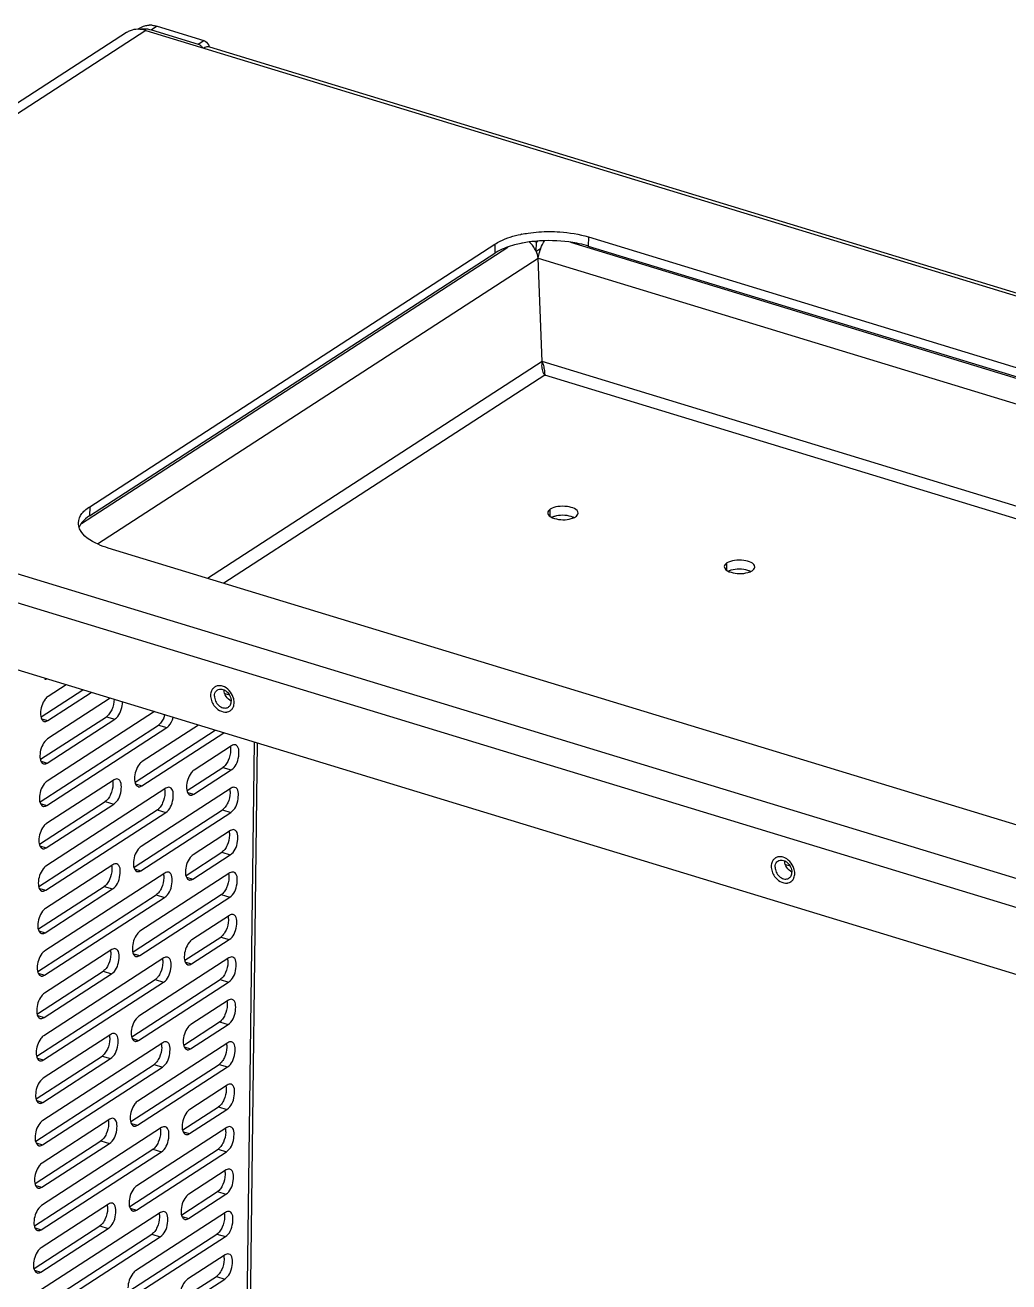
# Model space of a CAD drawing. Header units: millimetres. Extents: x -177 to 18421, y -5017 to 3255.
# Drawn here: x 4755.03 to 4791.49, y 730.95 to 777.5 of the extents above; entities that cross this region are included whole.
import ezdxf

# ---------------------------------------------------------------- set-up
doc = ezdxf.new("R2010")
doc.units = ezdxf.units.MM
doc.header["$LTSCALE"] = 46.255
doc.layers.get('0').update_dxf_attribs({"linetype": 'CONTINUOUS'})
doc.layers.add('02___PRT_ALL_AXES', color=7, linetype='CONTINUOUS')

msp = doc.modelspace()

# ---------------------------------------------------------------- linework, layer by layer
at = {"color": 7, "linetype": 'Continuous'}
for p, q in [((4759.204, 777.344), (4759.271, 777.387)), ((4759.923, 777.456), (4759.715, 777.321)), ((4759.715, 777.321), (4761.439, 776.795)), ((4761.439, 776.795), (4761.648, 776.93)), ((4773.963, 769.453), (4773.878, 769.479)), ((4773.963, 769.453), (4773.959, 769.117)), ((4773.963, 769.453), (4774.035, 769.5)), ((4775.236, 769.456), (4831.497, 752.307)), ((4775.905, 769.652), (4775.901, 769.315)), ((4757.119, 759.042), (4772.919, 769.275)), ((4757.421, 759.326), (4772.433, 769.048)), ((4772.438, 769.385), (4772.433, 769.048)), ((4775.901, 769.315), (4830.961, 752.532)), ((4757.71, 758.289), (4774.047, 768.869)), ((4774.188, 765.036), (4774.047, 768.869)), ((4774.047, 768.869), (4831.627, 751.317)), ((4774.188, 765.036), (4761.792, 757.007)), ((4827.647, 748.74), (4774.188, 765.036)), ((4774.286, 764.531), (4762.388, 756.825)), ((4774.285, 764.553), (4774.286, 764.531)), ((4827.149, 748.417), (4774.286, 764.531)), ((4757.426, 759.662), (4757.421, 759.326)), ((4755.871, 751.74), (4757.482, 752.783)), ((4756.547, 753.068), (4755.883, 752.638)), ((4758.183, 752.57), (4755.863, 751.067)), ((4755.64, 751.811), (4755.871, 751.74)), ((4759.819, 752.071), (4755.842, 749.495)), ((4755.851, 750.169), (4758.353, 751.789)), ((4758.041, 751.884), (4758.353, 751.789)), ((4755.831, 748.598), (4760.279, 751.478)), ((4759.355, 749.322), (4762.39, 751.287)), ((4761.455, 751.572), (4759.367, 750.22)), ((4759.967, 751.573), (4760.279, 751.478)), ((4762.683, 750.809), (4761.293, 749.909)), ((4763.512, 750.945), (4763.058, 715.577)), ((4763.635, 750.907), (4763.185, 715.758)), ((4755.62, 750.239), (4755.851, 750.169)), ((4761.281, 749.011), (4762.671, 749.911)), ((4762.36, 750.006), (4762.671, 749.911)), ((4758.324, 749.545), (4755.822, 747.924)), ((4759.124, 749.392), (4759.355, 749.322)), ((4760.25, 749.234), (4755.802, 746.353)), ((4762.663, 749.238), (4759.327, 747.077)), ((4761.05, 749.082), (4761.281, 749.011)), ((4755.6, 748.668), (4755.831, 748.598)), ((4755.811, 747.026), (4758.313, 748.647)), ((4758.001, 748.742), (4758.313, 748.647)), ((4755.791, 745.455), (4760.239, 748.336)), ((4759.315, 746.18), (4762.651, 748.34)), ((4759.927, 748.431), (4760.239, 748.336)), ((4762.339, 748.435), (4762.651, 748.34)), ((4762.642, 747.667), (4761.252, 746.766)), ((4755.58, 747.097), (4755.811, 747.026)), ((4761.241, 745.869), (4762.631, 746.769)), ((4762.319, 746.864), (4762.631, 746.769)), ((4758.284, 746.402), (4755.782, 744.782)), ((4759.084, 746.25), (4759.315, 746.18)), ((4760.21, 746.091), (4755.762, 743.21)), ((4762.622, 746.095), (4759.286, 743.935)), ((4761.01, 745.939), (4761.241, 745.869)), ((4755.559, 745.526), (4755.791, 745.455)), ((4755.75, 742.313), (4760.198, 745.193)), ((4755.771, 743.884), (4758.273, 745.504)), ((4757.961, 745.599), (4758.273, 745.504)), ((4759.275, 743.037), (4762.611, 745.198)), ((4759.887, 745.288), (4760.198, 745.193)), ((4762.299, 745.293), (4762.611, 745.198)), ((4762.602, 744.524), (4761.212, 743.624)), ((4755.539, 743.954), (4755.771, 743.884)), ((4761.201, 742.726), (4762.591, 743.626)), ((4762.279, 743.721), (4762.591, 743.626)), ((4760.17, 742.949), (4755.722, 740.068)), ((4758.244, 743.26), (4755.742, 741.639)), ((4759.044, 743.107), (4759.275, 743.037)), ((4762.582, 742.953), (4759.246, 740.792)), ((4757.921, 742.457), (4758.232, 742.362)), ((4760.969, 742.797), (4761.201, 742.726)), ((4755.519, 742.383), (4755.75, 742.313)), ((4755.71, 739.17), (4760.158, 742.051)), ((4755.73, 740.741), (4758.232, 742.362)), ((4759.235, 739.895), (4762.571, 742.055)), ((4759.847, 742.146), (4760.158, 742.051)), ((4762.259, 742.15), (4762.571, 742.055)), ((4762.562, 741.382), (4761.172, 740.481)), ((4755.499, 740.812), (4755.73, 740.741)), ((4762.239, 740.579), (4762.55, 740.484)), ((4758.204, 740.117), (4755.702, 738.497)), ((4761.16, 739.584), (4762.55, 740.484)), ((4760.129, 739.806), (4755.681, 736.925)), ((4759.003, 739.965), (4759.235, 739.895)), ((4762.542, 739.81), (4759.206, 737.65)), ((4760.929, 739.654), (4761.16, 739.584)), ((4755.479, 739.241), (4755.71, 739.17)), ((4755.69, 737.599), (4758.192, 739.219)), ((4757.88, 739.314), (4758.192, 739.219)), ((4755.67, 736.028), (4760.118, 738.908)), ((4759.194, 736.752), (4762.53, 738.913)), ((4759.806, 739.003), (4760.118, 738.908)), ((4762.219, 739.008), (4762.53, 738.913)), ((4762.522, 738.239), (4761.132, 737.339)), ((4755.459, 737.669), (4755.69, 737.599)), ((4761.12, 736.441), (4762.51, 737.341)), ((4762.199, 737.436), (4762.51, 737.341)), ((4758.163, 736.975), (4755.661, 735.354)), ((4758.963, 736.822), (4759.194, 736.752)), ((4760.089, 736.664), (4755.641, 733.783)), ((4762.502, 736.668), (4759.166, 734.507)), ((4760.889, 736.512), (4761.12, 736.441)), ((4755.439, 736.098), (4755.67, 736.028)), ((4755.65, 734.456), (4758.152, 736.077)), ((4757.84, 736.172), (4758.152, 736.077)), ((4755.63, 732.885), (4760.078, 735.766)), ((4759.154, 733.61), (4762.49, 735.77)), ((4759.766, 735.861), (4760.078, 735.766)), ((4762.178, 735.865), (4762.49, 735.77)), ((4762.481, 735.097), (4761.091, 734.196)), ((4755.419, 734.527), (4755.65, 734.456)), ((4761.08, 733.299), (4762.47, 734.199)), ((4762.158, 734.294), (4762.47, 734.199)), ((4758.123, 733.832), (4755.621, 732.212)), ((4758.923, 733.68), (4759.154, 733.61)), ((4760.049, 733.521), (4755.601, 730.64)), ((4762.461, 733.525), (4759.125, 731.365)), ((4760.849, 733.369), (4761.08, 733.299)), ((4755.398, 732.956), (4755.63, 732.885)), ((4755.589, 729.743), (4760.037, 732.623)), ((4755.609, 731.314), (4758.112, 732.934)), ((4757.8, 733.029), (4758.112, 732.934)), ((4759.114, 730.467), (4762.45, 732.628)), ((4759.726, 732.718), (4760.037, 732.623)), ((4762.138, 732.723), (4762.45, 732.628)), ((4762.441, 731.954), (4761.051, 731.054)), ((4755.378, 731.384), (4755.609, 731.314)), ((4761.04, 730.156), (4762.43, 731.056)), ((4762.118, 731.151), (4762.43, 731.056))]:
    msp.add_line(p, q, dxfattribs=at)
at = {"color": 3, "linetype": 'Continuous'}
for p, q in [((4759.923, 777.456), (4761.648, 776.93)), ((4758.786, 777.222), (4735.712, 762.278)), ((4759.508, 777.298), (4736.434, 762.354)), ((4759.508, 777.298), (4852.923, 748.823)), ((4761.858, 776.69), (4850.993, 749.52)), ((4775.905, 769.652), (4830.966, 752.868)), ((4757.426, 759.662), (4772.438, 769.385)), ((4773.959, 769.117), (4774.143, 769.236)), ((4828.604, 734.656), (4738.513, 762.117)), ((4828.178, 733.712), (4738.087, 761.174)), ((4813.174, 741.345), (4758.113, 758.129)), ((4815.265, 735.17), (4750.938, 754.778)), ((4755.624, 751.877), (4757.17, 752.878)), ((4762.426, 752.744), (4762.603, 752.69)), ((4755.604, 750.306), (4758.041, 751.884)), ((4755.584, 748.734), (4759.967, 751.573)), ((4759.108, 749.459), (4762.078, 751.382)), ((4761.034, 749.148), (4762.36, 750.006)), ((4755.564, 747.163), (4758.001, 748.742)), ((4755.543, 745.592), (4759.927, 748.431)), ((4759.068, 746.316), (4762.339, 748.435)), ((4760.994, 746.005), (4762.319, 746.864)), ((4783.204, 746.41), (4783.38, 746.356)), ((4755.503, 742.449), (4759.887, 745.288)), ((4755.523, 744.021), (4757.961, 745.599)), ((4759.028, 743.174), (4762.299, 745.293)), ((4760.953, 742.863), (4762.279, 743.721)), ((4755.483, 740.878), (4757.921, 742.457)), ((4755.463, 739.307), (4759.847, 742.146)), ((4758.987, 740.031), (4762.259, 742.15)), ((4760.913, 739.72), (4762.239, 740.579)), ((4755.443, 737.736), (4757.88, 739.314)), ((4755.423, 736.164), (4759.806, 739.003)), ((4758.947, 736.889), (4762.219, 739.008)), ((4760.873, 736.578), (4762.199, 737.436)), ((4755.403, 734.593), (4757.84, 736.172)), ((4755.382, 733.022), (4759.766, 735.861)), ((4758.907, 733.746), (4762.178, 735.865)), ((4760.833, 733.435), (4762.158, 734.294)), ((4755.342, 729.879), (4759.726, 732.718)), ((4755.362, 731.451), (4757.8, 733.029)), ((4758.867, 730.604), (4762.138, 732.723)), ((4760.792, 730.293), (4762.118, 731.151))]:
    msp.add_line(p, q, dxfattribs=at)
at = {"color": 7, "linetype": 'Continuous'}
msp.add_lwpolyline([(4774.285, 764.553), (4774.286, 764.519), (4774.285, 764.508)], dxfattribs=at)
at = {"color": 3, "linetype": 'Continuous'}
for centre, radius, start, end in [((4759.658, 776.669), 0.828, 84.6851, 92.5293), ((4759.188, 776.601), 0.739, 110.8122, 122.8924), ((4774.289, 765.495), 4.345, 101.5397, 101.796), ((4759.263, 752.238), 0.99, 335.7868, 343.1665)]:
    msp.add_arc(centre, radius, start, end, dxfattribs=at)
at = {"color": 7, "linetype": 'Continuous'}
for centre, radius, start, end in [((4774.299, 765.09), 4.415, 100.9105, 101.6596), ((4774.359, 764.767), 4.743, 97.8609, 100.8854), ((4774.413, 764.385), 5.129, 95.6917, 97.8775), ((4774.444, 764.063), 5.452, 91.7256, 95.6772), ((4773.069, 768.705), 0.993, 29.1539, 40.1498), ((4773.076, 768.709), 0.985, 24.715, 29.1312), ((4775.551, 768.686), 1.516, 160.0161, 164.7242), ((4775.501, 768.703), 1.462, 158.5517, 159.9979), ((4774.799, 765.7), 3.78, 73.052, 74.0652), ((4774.512, 764.727), 0.3, 217.7255, 220.8275)]:
    msp.add_arc(centre, radius, start, end, dxfattribs=at)
at = {"color": 3, "linetype": 'Continuous'}
for points in [[(4759.205, 777.344), (4759.11, 777.343), (4759.014, 777.326), (4758.925, 777.292)], [(4759.508, 777.298), (4759.41, 777.328), (4759.307, 777.345), (4759.205, 777.344)], [(4759.272, 777.387), (4759.33, 777.425), (4759.396, 777.454), (4759.463, 777.472)], [(4759.463, 777.472), (4759.515, 777.486), (4759.568, 777.494), (4759.621, 777.496)], [(4759.734, 777.494), (4759.798, 777.488), (4759.862, 777.475), (4759.923, 777.456)], [(4761.648, 776.93), (4761.724, 776.907), (4761.789, 776.842), (4761.823, 776.77)], [(4761.807, 776.698), (4761.751, 776.699), (4761.695, 776.676), (4761.648, 776.646)], [(4757.237, 759.517), (4757.295, 759.571), (4757.359, 759.619), (4757.426, 759.662)], [(4757.004, 759.061), (4757.005, 759.185), (4757.061, 759.31), (4757.137, 759.408)], [(4757.137, 759.408), (4757.167, 759.447), (4757.201, 759.483), (4757.237, 759.517)], [(4757.051, 758.84), (4757.02, 758.909), (4757.003, 758.986), (4757.004, 759.061)], [(4758.325, 752.528), (4758.326, 752.396), (4758.294, 752.263), (4758.24, 752.143)], [(4758.148, 751.987), (4758.118, 751.948), (4758.083, 751.911), (4758.041, 751.884)], [(4758.24, 752.143), (4758.215, 752.088), (4758.185, 752.035), (4758.148, 751.987)], [(4760.166, 751.832), (4760.141, 751.777), (4760.111, 751.724), (4760.074, 751.677)], [(4760.074, 751.677), (4760.044, 751.637), (4760.009, 751.6), (4759.967, 751.573)], [(4762.629, 750.776), (4762.64, 750.73), (4762.644, 750.682), (4762.643, 750.635)], [(4762.643, 750.635), (4762.642, 750.509), (4762.61, 750.381), (4762.558, 750.265)], [(4762.466, 750.109), (4762.436, 750.07), (4762.401, 750.033), (4762.36, 750.006)], [(4762.558, 750.265), (4762.533, 750.21), (4762.503, 750.157), (4762.466, 750.109)], [(4758.271, 749.511), (4758.282, 749.465), (4758.286, 749.418), (4758.285, 749.371)], [(4758.199, 749.001), (4758.175, 748.946), (4758.145, 748.893), (4758.108, 748.845)], [(4758.285, 749.371), (4758.283, 749.244), (4758.251, 749.116), (4758.199, 749.001)], [(4760.211, 749.06), (4760.209, 748.933), (4760.177, 748.805), (4760.125, 748.69)], [(4760.197, 749.2), (4760.208, 749.155), (4760.211, 749.107), (4760.211, 749.06)], [(4762.623, 749.064), (4762.622, 748.937), (4762.59, 748.809), (4762.538, 748.694)], [(4762.609, 749.205), (4762.62, 749.159), (4762.624, 749.111), (4762.623, 749.064)], [(4758.108, 748.845), (4758.078, 748.806), (4758.043, 748.769), (4758.001, 748.742)], [(4760.034, 748.534), (4760.004, 748.495), (4759.969, 748.458), (4759.927, 748.431)], [(4760.125, 748.69), (4760.101, 748.635), (4760.071, 748.582), (4760.034, 748.534)], [(4762.446, 748.538), (4762.416, 748.499), (4762.381, 748.462), (4762.339, 748.435)], [(4762.538, 748.694), (4762.513, 748.639), (4762.483, 748.586), (4762.446, 748.538)], [(4762.589, 747.633), (4762.6, 747.588), (4762.604, 747.54), (4762.603, 747.493)], [(4762.518, 747.123), (4762.493, 747.068), (4762.463, 747.015), (4762.426, 746.967)], [(4762.603, 747.493), (4762.601, 747.366), (4762.57, 747.238), (4762.518, 747.123)], [(4762.426, 746.967), (4762.396, 746.928), (4762.361, 746.891), (4762.319, 746.864)], [(4758.245, 746.228), (4758.243, 746.102), (4758.211, 745.974), (4758.159, 745.858)], [(4758.23, 746.369), (4758.242, 746.323), (4758.245, 746.275), (4758.245, 746.228)], [(4758.068, 745.702), (4758.038, 745.663), (4758.002, 745.626), (4757.961, 745.599)], [(4758.159, 745.858), (4758.134, 745.803), (4758.104, 745.75), (4758.068, 745.702)], [(4760.171, 745.917), (4760.169, 745.791), (4760.137, 745.663), (4760.085, 745.547)], [(4760.156, 746.058), (4760.167, 746.012), (4760.171, 745.964), (4760.171, 745.917)], [(4762.583, 745.922), (4762.581, 745.795), (4762.55, 745.667), (4762.497, 745.551)], [(4762.569, 746.062), (4762.58, 746.016), (4762.584, 745.969), (4762.583, 745.922)], [(4759.994, 745.392), (4759.964, 745.352), (4759.928, 745.315), (4759.887, 745.288)], [(4760.085, 745.547), (4760.06, 745.492), (4760.03, 745.439), (4759.994, 745.392)], [(4762.406, 745.396), (4762.376, 745.356), (4762.341, 745.32), (4762.299, 745.293)], [(4762.497, 745.551), (4762.473, 745.497), (4762.443, 745.443), (4762.406, 745.396)], [(4762.563, 744.35), (4762.561, 744.224), (4762.529, 744.096), (4762.477, 743.98)], [(4762.549, 744.491), (4762.56, 744.445), (4762.563, 744.397), (4762.563, 744.35)], [(4762.386, 743.824), (4762.356, 743.785), (4762.321, 743.748), (4762.279, 743.721)], [(4762.477, 743.98), (4762.453, 743.925), (4762.423, 743.872), (4762.386, 743.824)], [(4758.204, 743.086), (4758.203, 742.959), (4758.171, 742.831), (4758.119, 742.716)], [(4758.19, 743.226), (4758.201, 743.18), (4758.205, 743.133), (4758.204, 743.086)], [(4760.116, 742.915), (4760.127, 742.87), (4760.131, 742.822), (4760.13, 742.775)], [(4762.528, 742.92), (4762.54, 742.874), (4762.543, 742.826), (4762.543, 742.779)], [(4758.027, 742.56), (4757.997, 742.521), (4757.962, 742.484), (4757.921, 742.457)], [(4758.119, 742.716), (4758.094, 742.661), (4758.064, 742.608), (4758.027, 742.56)], [(4760.045, 742.405), (4760.02, 742.35), (4759.99, 742.297), (4759.953, 742.249)], [(4760.13, 742.775), (4760.129, 742.648), (4760.097, 742.52), (4760.045, 742.405)], [(4762.457, 742.409), (4762.432, 742.354), (4762.402, 742.301), (4762.366, 742.253)], [(4762.543, 742.779), (4762.541, 742.652), (4762.509, 742.524), (4762.457, 742.409)], [(4759.953, 742.249), (4759.923, 742.21), (4759.888, 742.173), (4759.847, 742.146)], [(4762.366, 742.253), (4762.336, 742.214), (4762.3, 742.177), (4762.259, 742.15)], [(4762.523, 741.208), (4762.521, 741.081), (4762.489, 740.953), (4762.437, 740.838)], [(4762.508, 741.348), (4762.519, 741.303), (4762.523, 741.255), (4762.523, 741.208)], [(4762.346, 740.682), (4762.316, 740.643), (4762.28, 740.606), (4762.239, 740.579)], [(4762.437, 740.838), (4762.412, 740.783), (4762.382, 740.73), (4762.346, 740.682)], [(4758.15, 740.084), (4758.161, 740.038), (4758.165, 739.99), (4758.164, 739.943)], [(4758.164, 739.943), (4758.163, 739.817), (4758.131, 739.689), (4758.079, 739.573)], [(4760.09, 739.632), (4760.088, 739.506), (4760.057, 739.378), (4760.005, 739.262)], [(4760.076, 739.773), (4760.087, 739.727), (4760.091, 739.679), (4760.09, 739.632)], [(4762.502, 739.637), (4762.501, 739.51), (4762.469, 739.382), (4762.417, 739.266)], [(4762.488, 739.777), (4762.499, 739.731), (4762.503, 739.684), (4762.502, 739.637)], [(4757.987, 739.417), (4757.957, 739.378), (4757.922, 739.341), (4757.88, 739.314)], [(4758.079, 739.573), (4758.054, 739.518), (4758.024, 739.465), (4757.987, 739.417)], [(4760.005, 739.262), (4759.98, 739.207), (4759.95, 739.154), (4759.913, 739.107)], [(4762.417, 739.266), (4762.392, 739.212), (4762.362, 739.158), (4762.325, 739.111)], [(4759.913, 739.107), (4759.883, 739.067), (4759.848, 739.03), (4759.806, 739.003)], [(4762.325, 739.111), (4762.295, 739.071), (4762.26, 739.035), (4762.219, 739.008)], [(4762.482, 738.065), (4762.481, 737.939), (4762.449, 737.811), (4762.397, 737.695)], [(4762.468, 738.206), (4762.479, 738.16), (4762.483, 738.112), (4762.482, 738.065)], [(4762.305, 737.539), (4762.275, 737.5), (4762.24, 737.463), (4762.199, 737.436)], [(4762.397, 737.695), (4762.372, 737.64), (4762.342, 737.587), (4762.305, 737.539)], [(4758.11, 736.941), (4758.121, 736.895), (4758.124, 736.848), (4758.124, 736.801)], [(4758.038, 736.431), (4758.014, 736.376), (4757.984, 736.323), (4757.947, 736.275)], [(4758.124, 736.801), (4758.122, 736.674), (4758.09, 736.546), (4758.038, 736.431)], [(4760.05, 736.49), (4760.048, 736.363), (4760.016, 736.235), (4759.964, 736.12)], [(4760.036, 736.63), (4760.047, 736.585), (4760.05, 736.537), (4760.05, 736.49)], [(4762.462, 736.494), (4762.461, 736.367), (4762.429, 736.239), (4762.377, 736.124)], [(4762.448, 736.635), (4762.459, 736.589), (4762.463, 736.541), (4762.462, 736.494)], [(4757.947, 736.275), (4757.917, 736.236), (4757.882, 736.199), (4757.84, 736.172)], [(4759.873, 735.964), (4759.843, 735.925), (4759.808, 735.888), (4759.766, 735.861)], [(4759.964, 736.12), (4759.94, 736.065), (4759.909, 736.012), (4759.873, 735.964)], [(4762.285, 735.968), (4762.255, 735.929), (4762.22, 735.892), (4762.178, 735.865)], [(4762.377, 736.124), (4762.352, 736.069), (4762.322, 736.016), (4762.285, 735.968)], [(4762.428, 735.063), (4762.439, 735.018), (4762.443, 734.97), (4762.442, 734.923)], [(4762.357, 734.553), (4762.332, 734.498), (4762.302, 734.445), (4762.265, 734.397)], [(4762.442, 734.923), (4762.44, 734.796), (4762.409, 734.668), (4762.357, 734.553)], [(4762.265, 734.397), (4762.235, 734.358), (4762.2, 734.321), (4762.158, 734.294)], [(4758.084, 733.658), (4758.082, 733.532), (4758.05, 733.404), (4757.998, 733.288)], [(4758.069, 733.799), (4758.08, 733.753), (4758.084, 733.705), (4758.084, 733.658)], [(4757.907, 733.132), (4757.877, 733.093), (4757.841, 733.056), (4757.8, 733.029)], [(4757.998, 733.288), (4757.973, 733.233), (4757.943, 733.18), (4757.907, 733.132)], [(4760.009, 733.347), (4760.008, 733.221), (4759.976, 733.093), (4759.924, 732.977)], [(4759.995, 733.488), (4760.006, 733.442), (4760.01, 733.394), (4760.009, 733.347)], [(4762.422, 733.352), (4762.42, 733.225), (4762.388, 733.097), (4762.336, 732.981)], [(4762.408, 733.492), (4762.419, 733.446), (4762.422, 733.399), (4762.422, 733.352)], [(4759.833, 732.822), (4759.802, 732.782), (4759.767, 732.745), (4759.726, 732.718)], [(4759.924, 732.977), (4759.899, 732.922), (4759.869, 732.869), (4759.833, 732.822)], [(4762.245, 732.826), (4762.215, 732.786), (4762.18, 732.75), (4762.138, 732.723)], [(4762.336, 732.981), (4762.312, 732.927), (4762.282, 732.873), (4762.245, 732.826)], [(4762.402, 731.78), (4762.4, 731.654), (4762.368, 731.526), (4762.316, 731.41)], [(4762.388, 731.921), (4762.399, 731.875), (4762.402, 731.827), (4762.402, 731.78)], [(4762.225, 731.254), (4762.195, 731.215), (4762.16, 731.178), (4762.118, 731.151)], [(4762.316, 731.41), (4762.292, 731.355), (4762.261, 731.302), (4762.225, 731.254)]]:
    msp.add_open_spline(points, degree=3, dxfattribs=at)
at = {"color": 7, "linetype": 'Continuous'}
for points in [[(4759.283, 777.344), (4759.326, 777.354), (4759.369, 777.359), (4759.413, 777.361)], [(4759.413, 777.361), (4759.514, 777.366), (4759.618, 777.351), (4759.715, 777.321)], [(4761.543, 776.734), (4761.514, 776.761), (4761.478, 776.784), (4761.439, 776.795)], [(4773.828, 769.346), (4773.795, 769.386), (4773.757, 769.423), (4773.717, 769.457)], [(4774.14, 769.238), (4774.177, 769.332), (4774.223, 769.423), (4774.281, 769.505)], [(4772.556, 769.121), (4772.514, 769.098), (4772.473, 769.074), (4772.433, 769.048)], [(4774.047, 768.869), (4774.034, 768.956), (4774.008, 769.042), (4773.971, 769.121)], [(4774.047, 768.869), (4774.055, 768.942), (4774.07, 769.014), (4774.089, 769.085)], [(4774.188, 765.036), (4774.173, 764.969), (4774.169, 764.899), (4774.174, 764.831)], [(4774.188, 765.036), (4774.215, 764.972), (4774.235, 764.905), (4774.25, 764.837)], [(4757.421, 759.326), (4757.314, 759.256), (4757.211, 759.172), (4757.132, 759.071)], [(4757.132, 759.071), (4757.087, 759.013), (4757.049, 758.947), (4757.026, 758.877)], [(4755.765, 751.705), (4755.802, 751.705), (4755.84, 751.72), (4755.871, 751.74)], [(4762.823, 750.839), (4762.777, 750.852), (4762.723, 750.835), (4762.683, 750.809)], [(4755.745, 750.134), (4755.782, 750.133), (4755.82, 750.149), (4755.851, 750.169)], [(4758.464, 749.574), (4758.419, 749.588), (4758.364, 749.571), (4758.324, 749.545)], [(4759.249, 749.287), (4759.287, 749.287), (4759.324, 749.302), (4759.355, 749.322)], [(4760.39, 749.263), (4760.345, 749.277), (4760.29, 749.26), (4760.25, 749.234)], [(4761.175, 748.976), (4761.212, 748.976), (4761.25, 748.991), (4761.281, 749.011)], [(4762.802, 749.267), (4762.757, 749.281), (4762.703, 749.264), (4762.663, 749.238)], [(4755.725, 748.563), (4755.762, 748.562), (4755.8, 748.577), (4755.831, 748.598)], [(4762.782, 747.696), (4762.737, 747.71), (4762.682, 747.693), (4762.642, 747.667)], [(4755.705, 746.992), (4755.742, 746.991), (4755.78, 747.006), (4755.811, 747.026)], [(4758.424, 746.432), (4758.378, 746.445), (4758.324, 746.428), (4758.284, 746.402)], [(4759.209, 746.145), (4759.246, 746.144), (4759.284, 746.159), (4759.315, 746.18)], [(4760.35, 746.121), (4760.304, 746.135), (4760.25, 746.117), (4760.21, 746.091)], [(4762.762, 746.125), (4762.717, 746.139), (4762.662, 746.121), (4762.622, 746.095)], [(4761.135, 745.834), (4761.172, 745.833), (4761.21, 745.848), (4761.241, 745.869)], [(4755.685, 745.42), (4755.722, 745.42), (4755.759, 745.435), (4755.791, 745.455)], [(4762.742, 744.554), (4762.697, 744.567), (4762.642, 744.55), (4762.602, 744.524)], [(4755.665, 743.849), (4755.702, 743.848), (4755.739, 743.864), (4755.771, 743.884)], [(4758.384, 743.289), (4758.338, 743.303), (4758.284, 743.286), (4758.244, 743.26)], [(4759.169, 743.002), (4759.206, 743.002), (4759.244, 743.017), (4759.275, 743.037)], [(4760.31, 742.978), (4760.264, 742.992), (4760.21, 742.975), (4760.17, 742.949)], [(4762.722, 742.982), (4762.676, 742.996), (4762.622, 742.979), (4762.582, 742.953)], [(4761.095, 742.691), (4761.132, 742.691), (4761.169, 742.706), (4761.201, 742.726)], [(4755.644, 742.278), (4755.682, 742.277), (4755.719, 742.292), (4755.75, 742.313)], [(4762.702, 741.411), (4762.656, 741.425), (4762.602, 741.408), (4762.562, 741.382)], [(4755.624, 740.707), (4755.661, 740.706), (4755.699, 740.721), (4755.73, 740.741)], [(4758.343, 740.147), (4758.298, 740.16), (4758.244, 740.143), (4758.204, 740.117)], [(4759.129, 739.86), (4759.166, 739.859), (4759.203, 739.874), (4759.235, 739.895)], [(4760.269, 739.836), (4760.224, 739.85), (4760.169, 739.832), (4760.129, 739.806)], [(4762.682, 739.84), (4762.636, 739.854), (4762.582, 739.836), (4762.542, 739.81)], [(4755.604, 739.135), (4755.641, 739.135), (4755.679, 739.15), (4755.71, 739.17)], [(4761.054, 739.549), (4761.092, 739.548), (4761.129, 739.563), (4761.16, 739.584)], [(4762.662, 738.269), (4762.616, 738.282), (4762.562, 738.265), (4762.522, 738.239)], [(4755.584, 737.564), (4755.621, 737.563), (4755.659, 737.579), (4755.69, 737.599)], [(4758.303, 737.004), (4758.258, 737.018), (4758.203, 737.001), (4758.163, 736.975)], [(4759.088, 736.717), (4759.125, 736.717), (4759.163, 736.732), (4759.194, 736.752)], [(4760.229, 736.693), (4760.183, 736.707), (4760.129, 736.69), (4760.089, 736.664)], [(4761.014, 736.406), (4761.051, 736.406), (4761.089, 736.421), (4761.12, 736.441)], [(4762.641, 736.697), (4762.596, 736.711), (4762.542, 736.694), (4762.502, 736.668)], [(4755.564, 735.993), (4755.601, 735.992), (4755.639, 736.007), (4755.67, 736.028)], [(4762.621, 735.126), (4762.576, 735.14), (4762.521, 735.123), (4762.481, 735.097)], [(4755.544, 734.422), (4755.581, 734.421), (4755.619, 734.436), (4755.65, 734.456)], [(4758.263, 733.862), (4758.217, 733.875), (4758.163, 733.858), (4758.123, 733.832)], [(4759.048, 733.575), (4759.085, 733.574), (4759.123, 733.589), (4759.154, 733.61)], [(4760.189, 733.551), (4760.143, 733.565), (4760.089, 733.547), (4760.049, 733.521)], [(4762.601, 733.555), (4762.556, 733.569), (4762.501, 733.551), (4762.461, 733.525)], [(4760.974, 733.264), (4761.011, 733.263), (4761.049, 733.278), (4761.08, 733.299)], [(4755.524, 732.85), (4755.561, 732.85), (4755.598, 732.865), (4755.63, 732.885)], [(4762.581, 731.984), (4762.535, 731.997), (4762.481, 731.98), (4762.441, 731.954)], [(4755.504, 731.279), (4755.541, 731.278), (4755.578, 731.294), (4755.609, 731.314)]]:
    msp.add_open_spline(points, degree=3, dxfattribs=at)
for points, knots in [([(4761.599, 776.665), (4761.591, 776.678), (4761.574, 776.702), (4761.554, 776.724), (4761.543, 776.734)], [0, 0, 0, 0, 0.502554, 1, 1, 1, 1]), ([(4773.407, 769.414), (4773.326, 769.397), (4773.034, 769.328), (4772.748, 769.225), (4772.556, 769.121)], [0, 0, 0, 0, 0.27329, 1, 1, 1, 1]), ([(4775.837, 769.334), (4775.718, 769.368), (4775.208, 769.488), (4774.679, 769.525), (4774.28, 769.513)], [0, 0, 0, 0, 0.236438, 1, 1, 1, 1]), ([(4774.174, 764.831), (4774.177, 764.802), (4774.192, 764.701), (4774.231, 764.601), (4774.275, 764.543)], [0, 0, 0, 0, 0.289939, 1, 1, 1, 1]), ([(4774.25, 764.837), (4774.256, 764.809), (4774.274, 764.715), (4774.281, 764.62), (4774.285, 764.553)], [0, 0, 0, 0, 0.298844, 1, 1, 1, 1]), ([(4755.751, 753.282), (4755.762, 753.279), (4755.786, 753.275), (4755.81, 753.278), (4755.822, 753.281)], [0, 0, 0, 0, 0.486027, 1, 1, 1, 1]), ([(4755.883, 752.638), (4755.841, 752.611), (4755.677, 752.438), (4755.601, 752.194), (4755.599, 752.009)], [0, 0, 0, 0, 0.211066, 1, 1, 1, 1]), ([(4762.669, 752.464), (4762.592, 752.499), (4762.46, 752.62), (4762.403, 752.79), (4762.403, 752.874)], [0, 0, 0, 0, 0.500026, 1, 1, 1, 1]), ([(4758.353, 751.789), (4758.396, 751.817), (4758.562, 751.994), (4758.638, 752.244), (4758.637, 752.433)], [0, 0, 0, 0, 0.211755, 1, 1, 1, 1]), ([(4755.599, 752.009), (4755.598, 751.972), (4755.603, 751.865), (4755.659, 751.733), (4755.731, 751.711)], [0, 0, 0, 0, 0.326495, 1, 1, 1, 1]), ([(4755.731, 751.711), (4755.737, 751.709), (4755.748, 751.706), (4755.759, 751.705), (4755.765, 751.705)], [0, 0, 0, 0, 0.496206, 1, 1, 1, 1]), ([(4760.279, 751.478), (4760.305, 751.496), (4760.419, 751.598), (4760.487, 751.742), (4760.522, 751.857)], [0, 0, 0, 0, 0.207985, 1, 1, 1, 1]), ([(4755.863, 751.067), (4755.821, 751.04), (4755.657, 750.867), (4755.581, 750.623), (4755.579, 750.438)], [0, 0, 0, 0, 0.211066, 1, 1, 1, 1]), ([(4762.671, 749.911), (4762.832, 750.015), (4762.974, 750.322), (4762.963, 750.796), (4762.823, 750.839)], [0, 0, 0, 0, 0.566412, 1, 1, 1, 1]), ([(4755.579, 750.438), (4755.578, 750.401), (4755.583, 750.294), (4755.639, 750.161), (4755.711, 750.139)], [0, 0, 0, 0, 0.326495, 1, 1, 1, 1]), ([(4755.711, 750.139), (4755.717, 750.138), (4755.728, 750.135), (4755.739, 750.134), (4755.745, 750.134)], [0, 0, 0, 0, 0.496206, 1, 1, 1, 1]), ([(4759.367, 750.22), (4759.325, 750.193), (4759.161, 750.02), (4759.085, 749.776), (4759.083, 749.591)], [0, 0, 0, 0, 0.211066, 1, 1, 1, 1]), ([(4761.293, 749.909), (4761.251, 749.882), (4761.087, 749.709), (4761.011, 749.465), (4761.009, 749.28)], [0, 0, 0, 0, 0.211066, 1, 1, 1, 1]), ([(4755.842, 749.495), (4755.801, 749.469), (4755.637, 749.296), (4755.561, 749.051), (4755.559, 748.866)], [0, 0, 0, 0, 0.211066, 1, 1, 1, 1]), ([(4758.313, 748.647), (4758.473, 748.751), (4758.616, 749.057), (4758.604, 749.532), (4758.464, 749.574)], [0, 0, 0, 0, 0.566412, 1, 1, 1, 1]), ([(4759.083, 749.591), (4759.083, 749.554), (4759.087, 749.447), (4759.143, 749.315), (4759.215, 749.293)], [0, 0, 0, 0, 0.326495, 1, 1, 1, 1]), ([(4759.215, 749.293), (4759.221, 749.291), (4759.232, 749.288), (4759.244, 749.287), (4759.249, 749.287)], [0, 0, 0, 0, 0.496206, 1, 1, 1, 1]), ([(4760.239, 748.336), (4760.399, 748.44), (4760.542, 748.746), (4760.53, 749.221), (4760.39, 749.263)], [0, 0, 0, 0, 0.566412, 1, 1, 1, 1]), ([(4761.009, 749.28), (4761.009, 749.243), (4761.013, 749.136), (4761.069, 749.004), (4761.141, 748.982)], [0, 0, 0, 0, 0.326495, 1, 1, 1, 1]), ([(4761.141, 748.982), (4761.147, 748.98), (4761.158, 748.978), (4761.169, 748.977), (4761.175, 748.976)], [0, 0, 0, 0, 0.496206, 1, 1, 1, 1]), ([(4762.651, 748.34), (4762.812, 748.444), (4762.954, 748.751), (4762.943, 749.225), (4762.802, 749.267)], [0, 0, 0, 0, 0.566412, 1, 1, 1, 1]), ([(4755.559, 748.866), (4755.558, 748.83), (4755.562, 748.722), (4755.619, 748.59), (4755.691, 748.568)], [0, 0, 0, 0, 0.326495, 1, 1, 1, 1]), ([(4755.691, 748.568), (4755.697, 748.567), (4755.708, 748.564), (4755.719, 748.563), (4755.725, 748.563)], [0, 0, 0, 0, 0.496206, 1, 1, 1, 1]), ([(4755.822, 747.924), (4755.781, 747.897), (4755.617, 747.724), (4755.541, 747.48), (4755.539, 747.295)], [0, 0, 0, 0, 0.211066, 1, 1, 1, 1]), ([(4762.631, 746.769), (4762.792, 746.873), (4762.934, 747.179), (4762.922, 747.654), (4762.782, 747.696)], [0, 0, 0, 0, 0.566412, 1, 1, 1, 1]), ([(4755.539, 747.295), (4755.538, 747.259), (4755.542, 747.151), (4755.599, 747.019), (4755.671, 746.997)], [0, 0, 0, 0, 0.326495, 1, 1, 1, 1]), ([(4759.327, 747.077), (4759.285, 747.05), (4759.121, 746.878), (4759.045, 746.633), (4759.043, 746.448)], [0, 0, 0, 0, 0.211066, 1, 1, 1, 1]), ([(4755.671, 746.997), (4755.676, 746.995), (4755.688, 746.993), (4755.699, 746.992), (4755.705, 746.992)], [0, 0, 0, 0, 0.496206, 1, 1, 1, 1]), ([(4761.252, 746.766), (4761.211, 746.74), (4761.047, 746.567), (4760.971, 746.322), (4760.969, 746.138)], [0, 0, 0, 0, 0.211066, 1, 1, 1, 1]), ([(4755.802, 746.353), (4755.761, 746.326), (4755.597, 746.153), (4755.521, 745.909), (4755.518, 745.724)], [0, 0, 0, 0, 0.211066, 1, 1, 1, 1]), ([(4758.273, 745.504), (4758.433, 745.608), (4758.576, 745.915), (4758.564, 746.389), (4758.424, 746.432)], [0, 0, 0, 0, 0.566412, 1, 1, 1, 1]), ([(4759.043, 746.448), (4759.042, 746.412), (4759.047, 746.304), (4759.103, 746.172), (4759.175, 746.15)], [0, 0, 0, 0, 0.326495, 1, 1, 1, 1]), ([(4759.175, 746.15), (4759.181, 746.148), (4759.192, 746.146), (4759.203, 746.145), (4759.209, 746.145)], [0, 0, 0, 0, 0.496206, 1, 1, 1, 1]), ([(4760.198, 745.193), (4760.359, 745.297), (4760.501, 745.604), (4760.49, 746.078), (4760.35, 746.121)], [0, 0, 0, 0, 0.566412, 1, 1, 1, 1]), ([(4760.969, 746.138), (4760.968, 746.101), (4760.973, 745.993), (4761.029, 745.861), (4761.101, 745.839)], [0, 0, 0, 0, 0.326495, 1, 1, 1, 1]), ([(4762.611, 745.198), (4762.771, 745.302), (4762.914, 745.608), (4762.902, 746.082), (4762.762, 746.125)], [0, 0, 0, 0, 0.566412, 1, 1, 1, 1]), ([(4783.446, 746.131), (4783.369, 746.165), (4783.238, 746.287), (4783.181, 746.456), (4783.181, 746.541)], [0, 0, 0, 0, 0.500026, 1, 1, 1, 1]), ([(4755.518, 745.724), (4755.518, 745.687), (4755.522, 745.58), (4755.579, 745.448), (4755.651, 745.426)], [0, 0, 0, 0, 0.326495, 1, 1, 1, 1]), ([(4761.101, 745.839), (4761.107, 745.838), (4761.118, 745.835), (4761.129, 745.834), (4761.135, 745.834)], [0, 0, 0, 0, 0.496206, 1, 1, 1, 1]), ([(4755.651, 745.426), (4755.656, 745.424), (4755.667, 745.421), (4755.679, 745.42), (4755.685, 745.42)], [0, 0, 0, 0, 0.496206, 1, 1, 1, 1]), ([(4755.782, 744.782), (4755.741, 744.755), (4755.577, 744.582), (4755.501, 744.338), (4755.498, 744.153)], [0, 0, 0, 0, 0.211066, 1, 1, 1, 1]), ([(4762.591, 743.626), (4762.751, 743.73), (4762.894, 744.037), (4762.882, 744.511), (4762.742, 744.554)], [0, 0, 0, 0, 0.566412, 1, 1, 1, 1]), ([(4755.498, 744.153), (4755.498, 744.116), (4755.502, 744.009), (4755.559, 743.876), (4755.631, 743.854)], [0, 0, 0, 0, 0.326495, 1, 1, 1, 1]), ([(4755.631, 743.854), (4755.636, 743.853), (4755.647, 743.85), (4755.659, 743.849), (4755.665, 743.849)], [0, 0, 0, 0, 0.496206, 1, 1, 1, 1]), ([(4759.286, 743.935), (4759.245, 743.908), (4759.081, 743.735), (4759.005, 743.491), (4759.003, 743.306)], [0, 0, 0, 0, 0.211066, 1, 1, 1, 1]), ([(4761.212, 743.624), (4761.171, 743.597), (4761.007, 743.424), (4760.931, 743.18), (4760.928, 742.995)], [0, 0, 0, 0, 0.211066, 1, 1, 1, 1]), ([(4755.762, 743.21), (4755.72, 743.184), (4755.556, 743.011), (4755.481, 742.766), (4755.478, 742.581)], [0, 0, 0, 0, 0.211066, 1, 1, 1, 1]), ([(4758.232, 742.362), (4758.393, 742.466), (4758.535, 742.772), (4758.524, 743.247), (4758.384, 743.289)], [0, 0, 0, 0, 0.566412, 1, 1, 1, 1]), ([(4759.003, 743.306), (4759.002, 743.269), (4759.006, 743.162), (4759.063, 743.03), (4759.135, 743.008)], [0, 0, 0, 0, 0.326495, 1, 1, 1, 1]), ([(4759.135, 743.008), (4759.14, 743.006), (4759.152, 743.003), (4759.163, 743.002), (4759.169, 743.002)], [0, 0, 0, 0, 0.496206, 1, 1, 1, 1]), ([(4760.158, 742.051), (4760.319, 742.155), (4760.461, 742.461), (4760.45, 742.936), (4760.31, 742.978)], [0, 0, 0, 0, 0.566412, 1, 1, 1, 1]), ([(4760.928, 742.995), (4760.928, 742.958), (4760.932, 742.851), (4760.989, 742.719), (4761.061, 742.697)], [0, 0, 0, 0, 0.326495, 1, 1, 1, 1]), ([(4762.571, 742.055), (4762.731, 742.159), (4762.874, 742.466), (4762.862, 742.94), (4762.722, 742.982)], [0, 0, 0, 0, 0.566412, 1, 1, 1, 1]), ([(4755.478, 742.581), (4755.478, 742.545), (4755.482, 742.437), (4755.538, 742.305), (4755.611, 742.283)], [0, 0, 0, 0, 0.326495, 1, 1, 1, 1]), ([(4761.061, 742.697), (4761.066, 742.695), (4761.077, 742.693), (4761.089, 742.692), (4761.095, 742.691)], [0, 0, 0, 0, 0.496206, 1, 1, 1, 1]), ([(4755.611, 742.283), (4755.616, 742.282), (4755.627, 742.279), (4755.639, 742.278), (4755.644, 742.278)], [0, 0, 0, 0, 0.496206, 1, 1, 1, 1]), ([(4755.742, 741.639), (4755.7, 741.612), (4755.536, 741.439), (4755.46, 741.195), (4755.458, 741.01)], [0, 0, 0, 0, 0.211066, 1, 1, 1, 1]), ([(4755.458, 741.01), (4755.458, 740.974), (4755.462, 740.866), (4755.518, 740.734), (4755.59, 740.712)], [0, 0, 0, 0, 0.326495, 1, 1, 1, 1]), ([(4762.55, 740.484), (4762.711, 740.588), (4762.853, 740.894), (4762.842, 741.369), (4762.702, 741.411)], [0, 0, 0, 0, 0.566412, 1, 1, 1, 1]), ([(4755.59, 740.712), (4755.596, 740.71), (4755.607, 740.708), (4755.619, 740.707), (4755.624, 740.707)], [0, 0, 0, 0, 0.496206, 1, 1, 1, 1]), ([(4759.246, 740.792), (4759.205, 740.765), (4759.041, 740.593), (4758.965, 740.348), (4758.962, 740.163)], [0, 0, 0, 0, 0.211066, 1, 1, 1, 1]), ([(4758.192, 739.219), (4758.353, 739.323), (4758.495, 739.63), (4758.484, 740.104), (4758.343, 740.147)], [0, 0, 0, 0, 0.566412, 1, 1, 1, 1]), ([(4758.962, 740.163), (4758.962, 740.127), (4758.966, 740.019), (4759.023, 739.887), (4759.095, 739.865)], [0, 0, 0, 0, 0.326495, 1, 1, 1, 1]), ([(4761.172, 740.481), (4761.13, 740.455), (4760.966, 740.282), (4760.891, 740.037), (4760.888, 739.853)], [0, 0, 0, 0, 0.211066, 1, 1, 1, 1]), ([(4755.722, 740.068), (4755.68, 740.041), (4755.516, 739.868), (4755.44, 739.624), (4755.438, 739.439)], [0, 0, 0, 0, 0.211066, 1, 1, 1, 1]), ([(4759.095, 739.865), (4759.1, 739.863), (4759.111, 739.861), (4759.123, 739.86), (4759.129, 739.86)], [0, 0, 0, 0, 0.496206, 1, 1, 1, 1]), ([(4760.118, 738.908), (4760.278, 739.012), (4760.421, 739.319), (4760.409, 739.793), (4760.269, 739.836)], [0, 0, 0, 0, 0.566412, 1, 1, 1, 1]), ([(4760.888, 739.853), (4760.888, 739.816), (4760.892, 739.708), (4760.948, 739.576), (4761.021, 739.554)], [0, 0, 0, 0, 0.326495, 1, 1, 1, 1]), ([(4762.53, 738.913), (4762.691, 739.017), (4762.833, 739.323), (4762.822, 739.797), (4762.682, 739.84)], [0, 0, 0, 0, 0.566412, 1, 1, 1, 1]), ([(4755.438, 739.439), (4755.437, 739.402), (4755.442, 739.295), (4755.498, 739.163), (4755.57, 739.141)], [0, 0, 0, 0, 0.326495, 1, 1, 1, 1]), ([(4755.57, 739.141), (4755.576, 739.139), (4755.587, 739.136), (4755.598, 739.135), (4755.604, 739.135)], [0, 0, 0, 0, 0.496206, 1, 1, 1, 1]), ([(4761.021, 739.554), (4761.026, 739.553), (4761.037, 739.55), (4761.049, 739.549), (4761.054, 739.549)], [0, 0, 0, 0, 0.496206, 1, 1, 1, 1]), ([(4755.702, 738.497), (4755.66, 738.47), (4755.496, 738.297), (4755.42, 738.053), (4755.418, 737.868)], [0, 0, 0, 0, 0.211066, 1, 1, 1, 1]), ([(4762.51, 737.341), (4762.671, 737.445), (4762.813, 737.752), (4762.802, 738.226), (4762.662, 738.269)], [0, 0, 0, 0, 0.566412, 1, 1, 1, 1]), ([(4755.418, 737.868), (4755.417, 737.831), (4755.422, 737.724), (4755.478, 737.591), (4755.55, 737.569)], [0, 0, 0, 0, 0.326495, 1, 1, 1, 1]), ([(4755.55, 737.569), (4755.556, 737.568), (4755.567, 737.565), (4755.578, 737.564), (4755.584, 737.564)], [0, 0, 0, 0, 0.496206, 1, 1, 1, 1]), ([(4759.206, 737.65), (4759.164, 737.623), (4759, 737.45), (4758.924, 737.206), (4758.922, 737.021)], [0, 0, 0, 0, 0.211066, 1, 1, 1, 1]), ([(4761.132, 737.339), (4761.09, 737.312), (4760.926, 737.139), (4760.85, 736.895), (4760.848, 736.71)], [0, 0, 0, 0, 0.211066, 1, 1, 1, 1]), ([(4755.681, 736.925), (4755.64, 736.899), (4755.476, 736.726), (4755.4, 736.481), (4755.398, 736.296)], [0, 0, 0, 0, 0.211066, 1, 1, 1, 1]), ([(4758.152, 736.077), (4758.312, 736.181), (4758.455, 736.487), (4758.443, 736.962), (4758.303, 737.004)], [0, 0, 0, 0, 0.566412, 1, 1, 1, 1]), ([(4758.922, 737.021), (4758.922, 736.984), (4758.926, 736.877), (4758.982, 736.745), (4759.054, 736.723)], [0, 0, 0, 0, 0.326495, 1, 1, 1, 1]), ([(4759.054, 736.723), (4759.06, 736.721), (4759.071, 736.718), (4759.083, 736.717), (4759.088, 736.717)], [0, 0, 0, 0, 0.496206, 1, 1, 1, 1]), ([(4760.078, 735.766), (4760.238, 735.87), (4760.381, 736.176), (4760.369, 736.651), (4760.229, 736.693)], [0, 0, 0, 0, 0.566412, 1, 1, 1, 1]), ([(4760.848, 736.71), (4760.847, 736.673), (4760.852, 736.566), (4760.908, 736.434), (4760.98, 736.412)], [0, 0, 0, 0, 0.326495, 1, 1, 1, 1]), ([(4760.98, 736.412), (4760.986, 736.41), (4760.997, 736.408), (4761.008, 736.407), (4761.014, 736.406)], [0, 0, 0, 0, 0.496206, 1, 1, 1, 1]), ([(4762.49, 735.77), (4762.651, 735.874), (4762.793, 736.181), (4762.782, 736.655), (4762.641, 736.697)], [0, 0, 0, 0, 0.566412, 1, 1, 1, 1]), ([(4755.398, 736.296), (4755.397, 736.26), (4755.401, 736.152), (4755.458, 736.02), (4755.53, 735.998)], [0, 0, 0, 0, 0.326495, 1, 1, 1, 1]), ([(4755.53, 735.998), (4755.535, 735.997), (4755.547, 735.994), (4755.558, 735.993), (4755.564, 735.993)], [0, 0, 0, 0, 0.496206, 1, 1, 1, 1]), ([(4755.661, 735.354), (4755.62, 735.327), (4755.456, 735.154), (4755.38, 734.91), (4755.378, 734.725)], [0, 0, 0, 0, 0.211066, 1, 1, 1, 1]), ([(4762.47, 734.199), (4762.63, 734.303), (4762.773, 734.609), (4762.761, 735.084), (4762.621, 735.126)], [0, 0, 0, 0, 0.566412, 1, 1, 1, 1]), ([(4755.378, 734.725), (4755.377, 734.689), (4755.381, 734.581), (4755.438, 734.449), (4755.51, 734.427)], [0, 0, 0, 0, 0.326495, 1, 1, 1, 1]), ([(4759.166, 734.507), (4759.124, 734.48), (4758.96, 734.308), (4758.884, 734.063), (4758.882, 733.878)], [0, 0, 0, 0, 0.211066, 1, 1, 1, 1]), ([(4755.51, 734.427), (4755.515, 734.425), (4755.527, 734.423), (4755.538, 734.422), (4755.544, 734.422)], [0, 0, 0, 0, 0.496206, 1, 1, 1, 1]), ([(4761.091, 734.196), (4761.05, 734.17), (4760.886, 733.997), (4760.81, 733.752), (4760.808, 733.568)], [0, 0, 0, 0, 0.211066, 1, 1, 1, 1]), ([(4755.641, 733.783), (4755.6, 733.756), (4755.436, 733.583), (4755.36, 733.339), (4755.357, 733.154)], [0, 0, 0, 0, 0.211066, 1, 1, 1, 1]), ([(4758.112, 732.934), (4758.272, 733.038), (4758.414, 733.345), (4758.403, 733.819), (4758.263, 733.862)], [0, 0, 0, 0, 0.566412, 1, 1, 1, 1]), ([(4758.882, 733.878), (4758.881, 733.842), (4758.886, 733.734), (4758.942, 733.602), (4759.014, 733.58)], [0, 0, 0, 0, 0.326495, 1, 1, 1, 1]), ([(4759.014, 733.58), (4759.02, 733.578), (4759.031, 733.576), (4759.042, 733.575), (4759.048, 733.575)], [0, 0, 0, 0, 0.496206, 1, 1, 1, 1]), ([(4760.808, 733.568), (4760.807, 733.531), (4760.811, 733.423), (4760.868, 733.291), (4760.94, 733.269)], [0, 0, 0, 0, 0.326495, 1, 1, 1, 1]), ([(4762.45, 732.628), (4762.61, 732.732), (4762.753, 733.038), (4762.741, 733.512), (4762.601, 733.555)], [0, 0, 0, 0, 0.566412, 1, 1, 1, 1]), ([(4755.357, 733.154), (4755.357, 733.117), (4755.361, 733.01), (4755.418, 732.878), (4755.49, 732.856)], [0, 0, 0, 0, 0.326495, 1, 1, 1, 1]), ([(4760.037, 732.623), (4760.198, 732.727), (4760.34, 733.034), (4760.329, 733.508), (4760.189, 733.551)], [0, 0, 0, 0, 0.566412, 1, 1, 1, 1]), ([(4760.94, 733.269), (4760.945, 733.268), (4760.957, 733.265), (4760.968, 733.264), (4760.974, 733.264)], [0, 0, 0, 0, 0.496206, 1, 1, 1, 1]), ([(4755.49, 732.856), (4755.495, 732.854), (4755.506, 732.851), (4755.518, 732.851), (4755.524, 732.85)], [0, 0, 0, 0, 0.496206, 1, 1, 1, 1]), ([(4755.621, 732.212), (4755.579, 732.185), (4755.415, 732.012), (4755.34, 731.768), (4755.337, 731.583)], [0, 0, 0, 0, 0.211066, 1, 1, 1, 1]), ([(4762.43, 731.056), (4762.59, 731.16), (4762.733, 731.467), (4762.721, 731.941), (4762.581, 731.984)], [0, 0, 0, 0, 0.566412, 1, 1, 1, 1]), ([(4755.337, 731.583), (4755.337, 731.546), (4755.341, 731.439), (4755.397, 731.306), (4755.47, 731.284)], [0, 0, 0, 0, 0.326495, 1, 1, 1, 1]), ([(4755.47, 731.284), (4755.475, 731.283), (4755.486, 731.28), (4755.498, 731.279), (4755.504, 731.279)], [0, 0, 0, 0, 0.496206, 1, 1, 1, 1]), ([(4759.125, 731.365), (4759.084, 731.338), (4758.92, 731.165), (4758.844, 730.921), (4758.842, 730.736)], [0, 0, 0, 0, 0.211066, 1, 1, 1, 1]), ([(4761.051, 731.054), (4761.01, 731.027), (4760.846, 730.854), (4760.77, 730.61), (4760.767, 730.425)], [0, 0, 0, 0, 0.211066, 1, 1, 1, 1])]:
    msp.add_open_spline(points, degree=3, knots=knots, dxfattribs=at)
at = {"color": 3, "linetype": 'Continuous'}
for points, knots in [([(4761.858, 776.69), (4761.85, 776.692), (4761.833, 776.696), (4761.816, 776.698), (4761.807, 776.698)], [0, 0, 0, 0, 0.496216, 1, 1, 1, 1]), ([(4761.823, 776.77), (4761.83, 776.757), (4761.841, 776.729), (4761.847, 776.7), (4761.85, 776.686)], [0, 0, 0, 0, 0.50689, 1, 1, 1, 1]), ([(4772.438, 769.385), (4772.501, 769.426), (4772.803, 769.593), (4773.138, 769.693), (4773.401, 769.748)], [0, 0, 0, 0, 0.219138, 1, 1, 1, 1]), ([(4773.42, 769.752), (4773.503, 769.769), (4773.846, 769.829), (4774.196, 769.853), (4774.461, 769.852)], [0, 0, 0, 0, 0.240991, 1, 1, 1, 1]), ([(4774.461, 769.852), (4774.588, 769.852), (4775.075, 769.835), (4775.561, 769.757), (4775.905, 769.652)], [0, 0, 0, 0, 0.260992, 1, 1, 1, 1]), ([(4758.113, 758.129), (4757.985, 758.168), (4757.587, 758.313), (4757.173, 758.569), (4757.051, 758.84)], [0, 0, 0, 0, 0.312014, 1, 1, 1, 1])]:
    msp.add_open_spline(points, degree=3, knots=knots, dxfattribs=at)
at = {"layer": '02___PRT_ALL_AXES', "color": 7, "linetype": 'Continuous'}
for p, q in [((4774.488, 759.3), (4774.492, 759.572)), ((4781.033, 757.305), (4781.037, 757.577)), ((4761.903, 752.675), (4761.92, 752.686)), ((4782.681, 746.341), (4782.698, 746.352))]:
    msp.add_line(p, q, dxfattribs=at)
at = {"layer": '02___PRT_ALL_AXES', "color": 3, "linetype": 'Continuous'}
for centre, radius, start, end in [((4762.253, 752.705), 0.344, 147.7324, 155.9293), ((4762.236, 752.715), 0.325, 142.1678, 147.7027), ((4762.213, 752.736), 0.293, 122.9468, 126.6975), ((4762.215, 752.734), 0.295, 118.9763, 122.9457), ((4762.216, 752.732), 0.299, 114.9561, 118.9753), ((4762.22, 752.723), 0.308, 103.0231, 114.9079), ((4762.223, 752.709), 0.323, 98.0679, 103.0684), ((4762.456, 752.374), 0.321, 278.0607, 284.3282), ((4762.466, 752.348), 0.293, 302.9462, 307.3869), ((4762.465, 752.349), 0.295, 307.3926, 310.736), ((4782.991, 746.403), 0.293, 122.9468, 126.6975), ((4782.992, 746.401), 0.295, 118.9763, 122.9457), ((4782.994, 746.398), 0.299, 114.9561, 118.9753), ((4782.997, 746.389), 0.308, 103.0231, 114.9079), ((4783.001, 746.375), 0.323, 98.0679, 103.0684), ((4783.03, 746.371), 0.344, 147.7324, 155.9293), ((4783.014, 746.382), 0.325, 142.1678, 147.7027), ((4783.233, 746.04), 0.321, 278.0607, 284.3282), ((4783.243, 746.014), 0.293, 302.9462, 307.3869), ((4783.242, 746.015), 0.295, 307.3926, 310.736)]:
    msp.add_arc(centre, radius, start, end, dxfattribs=at)
at = {"layer": '02___PRT_ALL_AXES', "color": 7, "linetype": 'Continuous'}
for centre, radius, start, end in [((4762.272, 752.688), 0.216, 132.8386, 135.7666), ((4762.269, 752.69), 0.212, 122.953, 132.8409), ((4762.446, 752.418), 0.213, 289.9917, 302.8719), ((4783.049, 746.354), 0.216, 132.8386, 135.7666), ((4783.047, 746.357), 0.212, 122.953, 132.8409), ((4783.223, 746.085), 0.213, 289.9917, 302.8719)]:
    msp.add_arc(centre, radius, start, end, dxfattribs=at)
for points, knots in [([(4775.522, 759.422), (4775.524, 759.577), (4775.13, 759.686), (4774.797, 759.68), (4774.574, 759.625), (4774.492, 759.572)], [0, 0, 0, 0, 0.418228, 0.735797, 1, 1, 1, 1]), ([(4774.397, 759.436), (4774.396, 759.416), (4774.433, 759.302), (4774.558, 759.254), (4774.646, 759.227)], [0, 0, 0, 0, 0.184795, 1, 1, 1, 1]), ([(4780.942, 757.441), (4780.941, 757.421), (4780.978, 757.307), (4781.103, 757.259), (4781.191, 757.232)], [0, 0, 0, 0, 0.184795, 1, 1, 1, 1]), ([(4782.067, 757.427), (4782.069, 757.582), (4781.675, 757.691), (4781.342, 757.685), (4781.119, 757.63), (4781.037, 757.577)], [0, 0, 0, 0, 0.418228, 0.735797, 1, 1, 1, 1]), ([(4762.046, 752.649), (4762.045, 752.586), (4762.076, 752.456), (4762.173, 752.323), (4762.275, 752.247), (4762.358, 752.212), (4762.441, 752.2), (4762.494, 752.209), (4762.519, 752.217)], [0, 0, 0, 0, 0.258485, 0.528672, 0.658837, 0.781056, 0.894283, 1, 1, 1, 1]), ([(4762.046, 752.649), (4762.046, 752.685), (4762.057, 752.754), (4762.094, 752.815), (4762.117, 752.838)], [0, 0, 0, 0, 0.523014, 1, 1, 1, 1]), ([(4762.154, 752.868), (4762.176, 752.883), (4762.23, 752.904), (4762.318, 752.905), (4762.408, 752.877), (4762.523, 752.805), (4762.633, 752.666), (4762.67, 752.527), (4762.669, 752.459)], [0, 0, 0, 0, 0.104499, 0.215014, 0.334952, 0.464329, 0.737174, 1, 1, 1, 1]), ([(4762.561, 752.239), (4762.578, 752.25), (4762.609, 752.276), (4762.656, 752.348), (4762.669, 752.414), (4762.669, 752.459)], [0, 0, 0, 0, 0.234321, 0.476309, 1, 1, 1, 1]), ([(4782.823, 746.315), (4782.824, 746.351), (4782.835, 746.42), (4782.872, 746.481), (4782.894, 746.505)], [0, 0, 0, 0, 0.523014, 1, 1, 1, 1]), ([(4782.823, 746.315), (4782.823, 746.252), (4782.854, 746.123), (4782.95, 745.99), (4783.053, 745.914), (4783.135, 745.878), (4783.218, 745.866), (4783.272, 745.875), (4783.296, 745.884)], [0, 0, 0, 0, 0.258485, 0.528672, 0.658837, 0.781056, 0.894283, 1, 1, 1, 1]), ([(4782.931, 746.535), (4782.954, 746.55), (4783.007, 746.571), (4783.095, 746.572), (4783.185, 746.544), (4783.301, 746.471), (4783.411, 746.333), (4783.448, 746.193), (4783.447, 746.125)], [0, 0, 0, 0, 0.104499, 0.215014, 0.334952, 0.464329, 0.737174, 1, 1, 1, 1]), ([(4783.339, 745.905), (4783.356, 745.916), (4783.386, 745.943), (4783.433, 746.015), (4783.446, 746.081), (4783.447, 746.125)], [0, 0, 0, 0, 0.234321, 0.476309, 1, 1, 1, 1])]:
    msp.add_open_spline(points, degree=3, knots=knots, dxfattribs=at)
for points in [[(4774.492, 759.572), (4774.445, 759.542), (4774.397, 759.492), (4774.397, 759.436)], [(4774.646, 759.227), (4774.846, 759.166), (4775.071, 759.163), (4775.271, 759.22)], [(4775.271, 759.22), (4775.326, 759.235), (4775.379, 759.256), (4775.427, 759.287)], [(4775.427, 759.287), (4775.473, 759.317), (4775.521, 759.367), (4775.522, 759.422)], [(4781.037, 757.577), (4780.99, 757.547), (4780.942, 757.497), (4780.942, 757.441)], [(4781.816, 757.225), (4781.871, 757.24), (4781.924, 757.261), (4781.972, 757.292)], [(4781.972, 757.292), (4782.018, 757.322), (4782.066, 757.372), (4782.067, 757.427)], [(4781.191, 757.232), (4781.391, 757.171), (4781.616, 757.168), (4781.816, 757.225)]]:
    msp.add_open_spline(points, degree=3, dxfattribs=at)
at = {"layer": '02___PRT_ALL_AXES', "color": 3, "linetype": 'Continuous'}
for points, knots in [([(4774.643, 759.302), (4774.627, 759.297), (4774.596, 759.287), (4774.566, 759.276), (4774.552, 759.269)], [0, 0, 0, 0, 0.51569, 1, 1, 1, 1]), ([(4775.362, 759.259), (4775.348, 759.266), (4775.316, 759.279), (4775.284, 759.29), (4775.268, 759.295)], [0, 0, 0, 0, 0.483727, 1, 1, 1, 1]), ([(4781.188, 757.307), (4781.172, 757.302), (4781.141, 757.292), (4781.111, 757.281), (4781.097, 757.274)], [0, 0, 0, 0, 0.51569, 1, 1, 1, 1]), ([(4781.907, 757.264), (4781.893, 757.271), (4781.861, 757.284), (4781.829, 757.295), (4781.813, 757.3)], [0, 0, 0, 0, 0.483727, 1, 1, 1, 1]), ([(4762.038, 752.971), (4762.027, 752.963), (4762.006, 752.945), (4761.988, 752.925), (4761.98, 752.914)], [0, 0, 0, 0, 0.497005, 1, 1, 1, 1]), ([(4761.934, 752.484), (4761.955, 752.42), (4762.063, 752.201), (4762.324, 752.03), (4762.501, 752.055)], [0, 0, 0, 0, 0.276148, 1, 1, 1, 1]), ([(4762.657, 752.125), (4762.667, 752.134), (4762.686, 752.153), (4762.702, 752.174), (4762.71, 752.185)], [0, 0, 0, 0, 0.496238, 1, 1, 1, 1]), ([(4762.71, 752.185), (4762.717, 752.195), (4762.731, 752.217), (4762.742, 752.241), (4762.747, 752.253)], [0, 0, 0, 0, 0.493896, 1, 1, 1, 1]), ([(4782.816, 746.638), (4782.805, 746.63), (4782.784, 746.612), (4782.766, 746.592), (4782.757, 746.581)], [0, 0, 0, 0, 0.497005, 1, 1, 1, 1]), ([(4782.712, 746.151), (4782.733, 746.086), (4782.841, 745.867), (4783.102, 745.697), (4783.278, 745.722)], [0, 0, 0, 0, 0.276148, 1, 1, 1, 1]), ([(4783.435, 745.792), (4783.445, 745.801), (4783.464, 745.819), (4783.48, 745.84), (4783.488, 745.851)], [0, 0, 0, 0, 0.496238, 1, 1, 1, 1]), ([(4783.488, 745.851), (4783.495, 745.862), (4783.508, 745.884), (4783.519, 745.908), (4783.524, 745.92)], [0, 0, 0, 0, 0.493896, 1, 1, 1, 1])]:
    msp.add_open_spline(points, degree=3, knots=knots, dxfattribs=at)
for points in [[(4775.268, 759.295), (4775.068, 759.356), (4774.843, 759.359), (4774.643, 759.302)], [(4781.813, 757.3), (4781.613, 757.361), (4781.388, 757.364), (4781.188, 757.307)], [(4761.903, 752.675), (4761.902, 752.611), (4761.914, 752.545), (4761.934, 752.484)], [(4761.939, 752.845), (4761.915, 752.792), (4761.904, 752.733), (4761.903, 752.675)], [(4762.346, 753.013), (4762.292, 753.03), (4762.234, 753.036), (4762.178, 753.028)], [(4762.745, 752.599), (4762.685, 752.781), (4762.529, 752.957), (4762.346, 753.013)], [(4762.776, 752.409), (4762.777, 752.473), (4762.765, 752.538), (4762.745, 752.599)], [(4762.747, 752.253), (4762.766, 752.302), (4762.775, 752.356), (4762.776, 752.409)], [(4762.535, 752.062), (4762.567, 752.07), (4762.598, 752.084), (4762.625, 752.101)], [(4783.123, 746.68), (4783.069, 746.696), (4783.011, 746.703), (4782.956, 746.695)], [(4783.522, 746.266), (4783.462, 746.448), (4783.306, 746.624), (4783.123, 746.68)], [(4782.681, 746.341), (4782.68, 746.277), (4782.691, 746.212), (4782.712, 746.151)], [(4782.716, 746.512), (4782.692, 746.459), (4782.681, 746.399), (4782.681, 746.341)], [(4783.553, 746.075), (4783.554, 746.14), (4783.543, 746.205), (4783.522, 746.266)], [(4783.313, 745.729), (4783.344, 745.737), (4783.375, 745.75), (4783.403, 745.768)], [(4783.524, 745.92), (4783.543, 745.969), (4783.553, 746.023), (4783.553, 746.075)]]:
    msp.add_open_spline(points, degree=3, dxfattribs=at)

doc.saveas('drawing.dxf')
